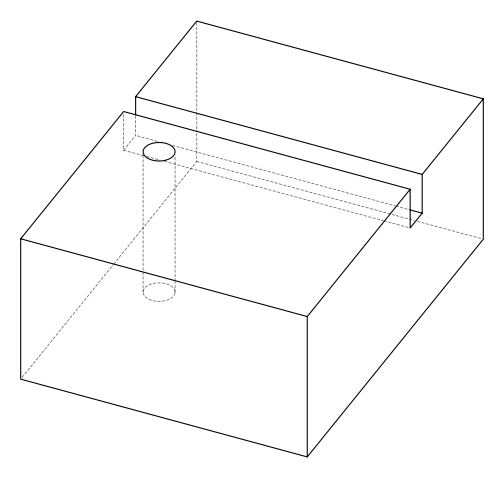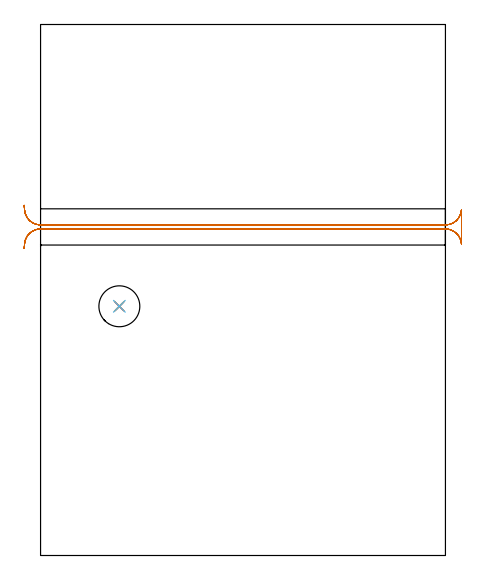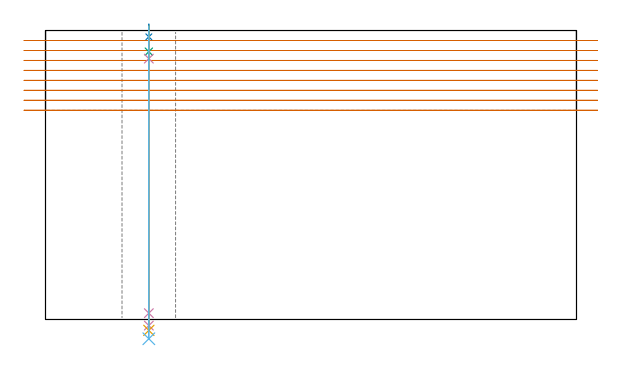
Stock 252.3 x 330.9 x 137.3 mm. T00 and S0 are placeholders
(PLAN: 6 operations, 5 tool changes, 11.5 min)
(1 MILL_RECTANGULAR_SLOT | SLOT_RECTANGULAR | UGT0201_094 | Follow Part, ap 5, ae 75% | 9.58 min | 215264 mm3)
(2 SPOT_DRILL | STEP1HOLE | NXT0321_9005460120000 | 0.05 min | 217 mm3)
(3 DRILL_BLIND_HOLE_INTO_CENTER | STEP1HOLE | NXT0301_038 | 0.05 min | 214 mm3)
(4 GUN_DRILL_THROUGH_HOLE | STEP1HOLE | UGT0307_002 | 0.62 min | 3625 mm3)
(5 SPADE_DRILL_TO_ENLARGE_THROUGH_HOLE | STEP1HOLE | UGT0306_007 | 0.58 min | 25314 mm3)
(6 DRILL_TO_ENLARGE_THROUGH_HOLE | STEP1HOLE | UGT0301_386 | 0.6 min | 40679 mm3)
(TOOL UGT0201_094 | End mill 20 mm | D20 FL38 Z4)
(TOOL NXT0321_9005460120000 | NC Spot Drill, 142deg, 12mm, Carbide, Uncoated | D12 PA142 FL30 Z2)
(TOOL NXT0301_038 | Carbide Drill 6.7mm [860.1-0670-034A1-MM 2214] | D6.7 PA140 FL53 Z2)
(TOOL UGT0307_002 | Gun Drill 6 mm | D6 PA130 FL24 Z1)
(TOOL UGT0306_007 | Spade Drill 16.5mm | D16.5 PA132 FL10 Z2)
(TOOL UGT0301_386 | Twist Drill 25.5 mm | D25.5 PA118 FL165 Z2)
(OP 1 MILL_RECTANGULAR_SLOT)
G17 G21 G94 G90
T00 M6
G54
G17 G0 G90 X-10.202 Y191.283 S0 M3
G43 Z147.3 H0
Z132.562
G94 G1 X-9.97 Y194.274 F250.
G2 X0. Y203.5 R10. F500.
G1 X252.3
G2 X262.27 Y194.274 R10.
G1 X262.3
Y215.226
X262.27
G2 X252.3 Y206. R10.
G1 X0.
G2 X-9.97 Y215.226 R10.
G1 X-10.202 Y218.217 F250.
G0 Y191.283 Z127.825
G1 X-9.97 Y194.274
G2 X0. Y203.5 R10. F500.
G1 X252.3
G2 X262.27 Y194.274 R10.
G1 X262.3
Y215.226
X262.27
G2 X252.3 Y206. R10.
G1 X0.
G2 X-9.97 Y215.226 R10.
G1 X-10.202 Y218.217 F250.
G0 Y191.283 Z123.087
G1 X-9.97 Y194.274
G2 X0. Y203.5 R10. F500.
G1 X252.3
G2 X262.27 Y194.274 R10.
G1 X262.3
Y215.226
X262.27
G2 X252.3 Y206. R10.
G1 X0.
G2 X-9.97 Y215.226 R10.
G1 X-10.202 Y218.217 F250.
G0 Y191.283 Z118.35
G1 X-9.97 Y194.274
G2 X0. Y203.5 R10. F500.
G1 X252.3
G2 X262.27 Y194.274 R10.
G1 X262.3
Y215.226
X262.27
G2 X252.3 Y206. R10.
G1 X0.
G2 X-9.97 Y215.226 R10.
G1 X-10.202 Y218.217 F250.
G0 Y191.283 Z113.612
G1 X-9.97 Y194.274
G2 X0. Y203.5 R10. F500.
G1 X252.3
G2 X262.27 Y194.274 R10.
G1 X262.3
Y215.226
X262.27
G2 X252.3 Y206. R10.
G1 X0.
G2 X-9.97 Y215.226 R10.
G1 X-10.202 Y218.217 F250.
G0 Y191.283 Z108.875
G1 X-9.97 Y194.274
G2 X0. Y203.5 R10. F500.
G1 X252.3
G2 X262.27 Y194.274 R10.
G1 X262.3
Y215.226
X262.27
G2 X252.3 Y206. R10.
G1 X0.
G2 X-9.97 Y215.226 R10.
G1 X-10.202 Y218.217 F250.
G0 Y191.283 Z104.137
G1 X-9.97 Y194.274
G2 X0. Y203.5 R10. F500.
G1 X252.3
G2 X262.27 Y194.274 R10.
G1 X262.3
Y215.226
X262.27
G2 X252.3 Y206. R10.
G1 X0.
G2 X-9.97 Y215.226 R10.
G1 X-10.202 Y218.217 F250.
G0 Y191.283 Z99.4
G1 X-9.97 Y194.274
G2 X0. Y203.5 R10. F500.
G1 X252.3
G2 X262.27 Y194.274 R10.
G1 X262.3
Y215.226
X262.27
G2 X252.3 Y206. R10.
G1 X0.
G2 X-9.97 Y215.226 R10.
G1 X-10.202 Y218.217 F250.
G0 Z147.3
M5
M2
(OP 2 SPOT_DRILL)
G17 G21 G94 G90
T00 M6
G54
G17 G0 G90 X49.1 Y155.3 S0 M3
G43 Z147.3 H0
G94 G81 G98 Z134.3 F250. R140.3
G80
M5
M2
(OP 3 DRILL_BLIND_HOLE_INTO_CENTER)
G17 G21 G94 G90
T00 M6
G54
G17 G0 G90 X49.1 Y155.3 S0 M3
G43 Z147.3 H1
G94 G81 G98 Z127.25 F250. R139.3
G80
M5
M2
(OP 4 GUN_DRILL_THROUGH_HOLE)
G17 G21 G94 G90
T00 M6
G54
G17 G0 G90 X49.1 Y155.3 M8
G43 Z147.3 H0
Z134.462
S716 M3
G94 G1 Z123.943 F125. M26
G4 X.084
Z3. F250.
G4 X.084
Z-2.899 F125.
G4 X.084
M5
M9
G0 Z134.462
Z147.3
M2
(OP 5 SPADE_DRILL_TO_ENLARGE_THROUGH_HOLE)
G17 G21 G94 G90
T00 M6
G54
G17 G0 G90 X49.1 Y155.3 S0 M3
G43 Z147.3 H0
G94 G73 G98 Z-5.173 F250. Q15.83 R139.3
G80
M5
M2
(OP 6 DRILL_TO_ENLARGE_THROUGH_HOLE)
G17 G21 G94 G90
T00 M6
G54
G17 G0 G90 X49.1 Y155.3 S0 M3
G43 Z147.3 H0
G94 G73 G98 Z-9.161 F250. Q24.41 R139.3
G80
M5
M2
